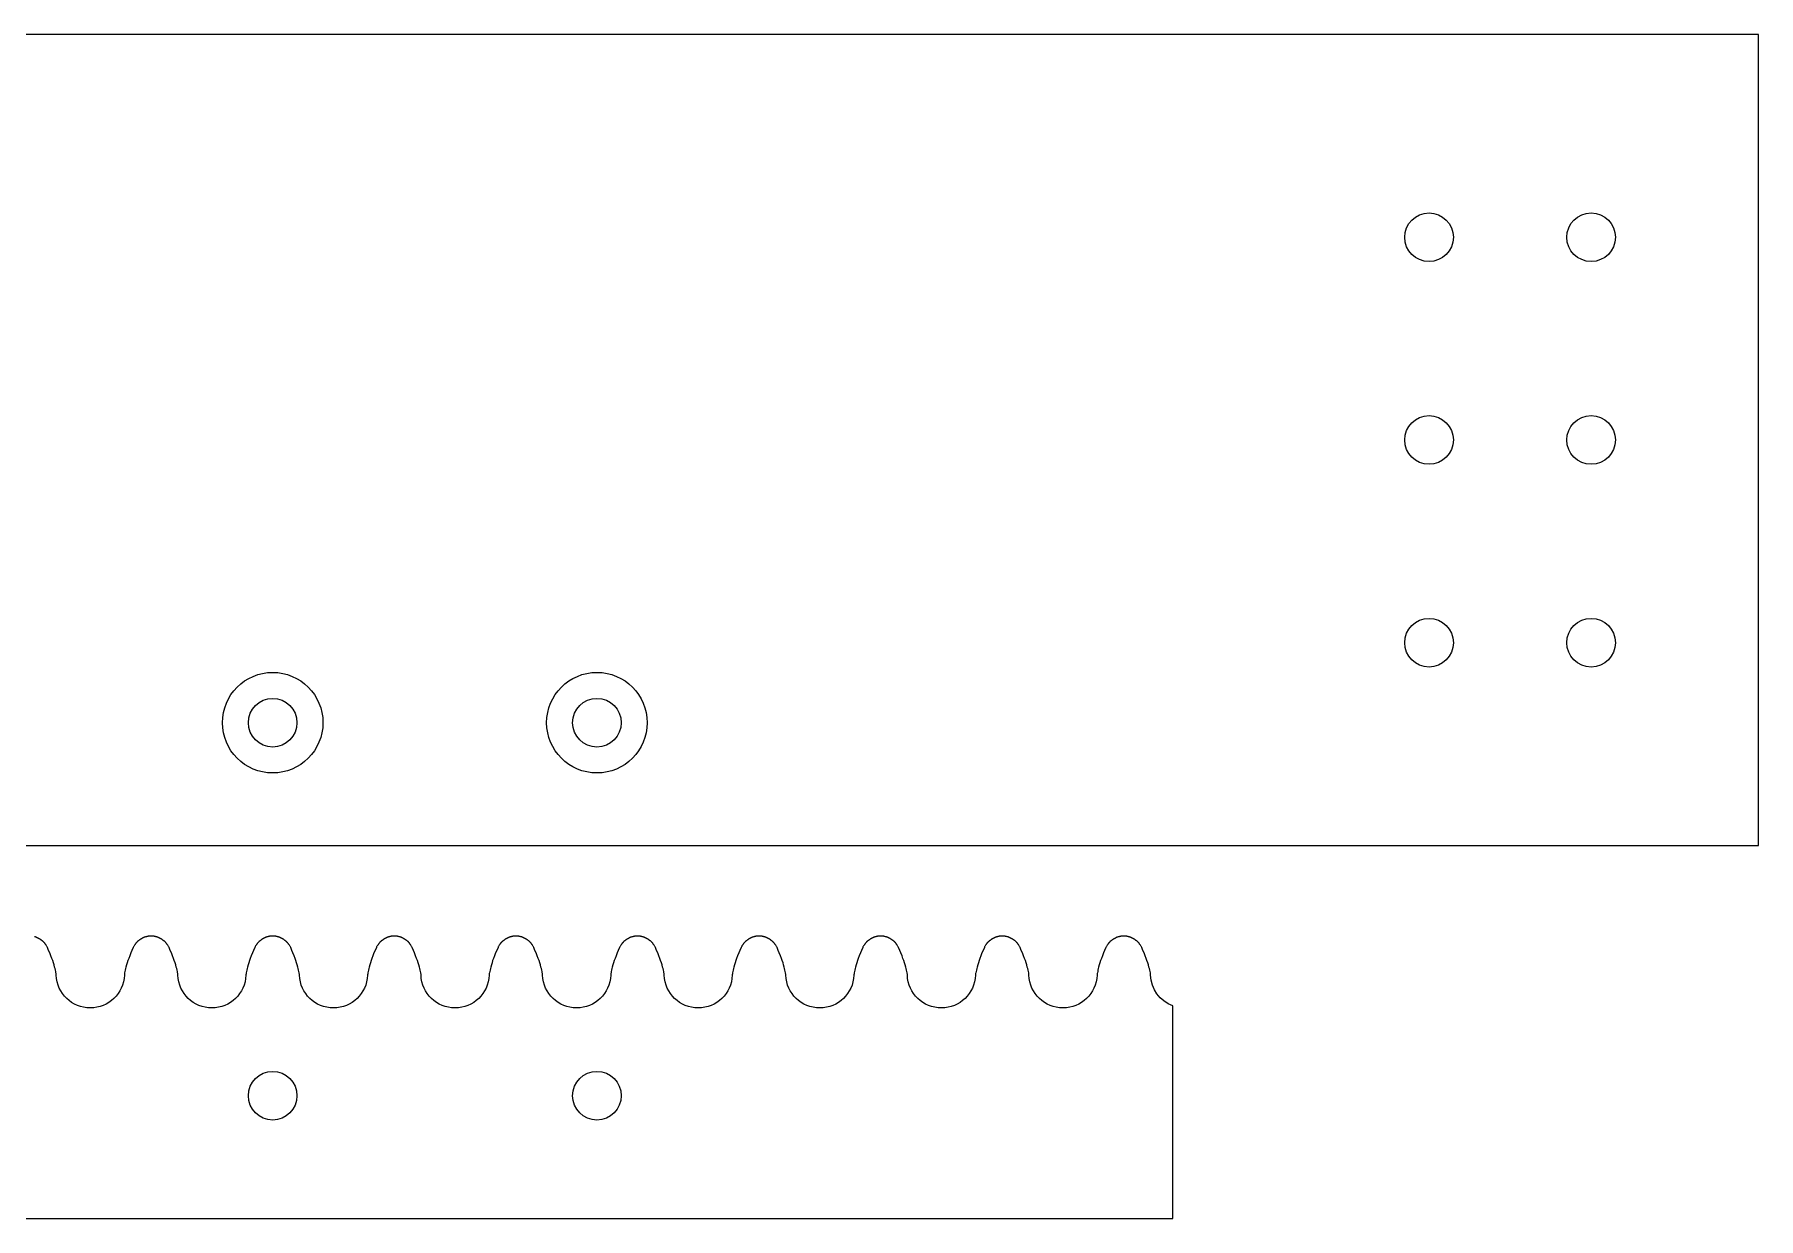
# Model space of a CAD drawing. Extents: x 0 to 903, y -444 to -259.
# Drawn here: x 797 to 903.3, y -332 to -259 of the extents above; entities that cross this region are included whole.
import ezdxf

# ---------------------------------------------------------------- set-up
doc = ezdxf.new("R2010")
doc.units = 0
doc.layers.add('FAB', color=7, linetype='CONTINUOUS')

msp = doc.modelspace()

# ---------------------------------------------------------------- linework, layer by layer
at = {"layer": 'FAB'}
msp.add_lwpolyline([(0, -309), (903.3, -309), (903.3, -259), (0, -259)], close=True, dxfattribs=at)
msp.add_lwpolyline([(36.13, -332), (867.17, -332), (867.17, -318.89, -0.302968), (865.8, -317), (865.8, -316.99), (865.8, -316.98), (865.8, -316.97), (865.8, -316.96), (865.8, -316.94), (865.79, -316.9), (865.79, -316.86), (865.77, -316.77), (865.75, -316.68), (865.73, -316.59), (865.7, -316.5), (865.67, -316.37), (865.63, -316.24), (865.58, -316.1), (865.53, -315.96), (865.47, -315.8), (865.4, -315.63), (865.33, -315.47), (865.26, -315.3), (865.24, -315.26), (865.22, -315.22), (865.2, -315.19), (865.18, -315.15), (865.17, -315.13), (865.16, -315.12), (865.14, -315.1), (865.13, -315.08), (865.12, -315.06), (865.1, -315.05), (865.09, -315.03), (865.08, -315.01), (865.06, -315), (865.05, -314.98), (865.03, -314.96), (865.02, -314.95), (865, -314.93), (864.99, -314.92), (864.97, -314.9), (864.95, -314.89), (864.94, -314.87), (864.92, -314.86), (864.9, -314.85), (864.88, -314.83), (864.87, -314.82), (864.85, -314.81), (864.83, -314.79), (864.81, -314.78), (864.79, -314.77), (864.77, -314.76), (864.75, -314.75), (864.73, -314.74), (864.71, -314.73), (864.69, -314.72), (864.67, -314.71), (864.65, -314.7), (864.63, -314.69), (864.61, -314.68), (864.59, -314.67), (864.57, -314.66), (864.55, -314.66), (864.53, -314.65), (864.51, -314.64), (864.49, -314.64), (864.47, -314.63), (864.45, -314.63), (864.42, -314.62), (864.4, -314.62), (864.38, -314.61), (864.36, -314.61), (864.34, -314.6), (864.32, -314.6), (864.28, -314.6), (864.24, -314.59), (864.19, -314.59), (864.15, -314.59), (864.11, -314.59), (864.07, -314.59), (864.03, -314.6), (863.99, -314.6), (863.96, -314.6), (863.94, -314.61), (863.92, -314.61), (863.9, -314.62), (863.88, -314.62), (863.86, -314.63), (863.84, -314.63), (863.82, -314.64), (863.8, -314.64), (863.77, -314.65), (863.75, -314.66), (863.73, -314.66), (863.71, -314.67), (863.69, -314.68), (863.67, -314.69), (863.65, -314.7), (863.63, -314.71), (863.61, -314.72), (863.59, -314.73), (863.57, -314.74), (863.55, -314.75), (863.53, -314.76), (863.51, -314.77), (863.5, -314.78), (863.48, -314.79), (863.46, -314.81), (863.44, -314.82), (863.42, -314.83), (863.4, -314.85), (863.39, -314.86), (863.37, -314.87), (863.35, -314.89), (863.34, -314.9), (863.32, -314.92), (863.3, -314.93), (863.29, -314.95), (863.27, -314.96), (863.26, -314.98), (863.24, -315), (863.23, -315.01), (863.21, -315.03), (863.2, -315.05), (863.19, -315.06), (863.17, -315.08), (863.16, -315.1), (863.15, -315.12), (863.14, -315.13), (863.13, -315.15), (863.1, -315.19), (863.08, -315.22), (863.06, -315.26), (863.05, -315.3), (862.97, -315.47), (862.9, -315.63), (862.83, -315.8), (862.77, -315.96), (862.72, -316.1), (862.68, -316.24), (862.64, -316.37), (862.6, -316.5), (862.58, -316.59), (862.56, -316.68), (862.54, -316.77), (862.52, -316.86), (862.51, -316.9), (862.51, -316.94), (862.5, -316.96), (862.5, -316.97), (862.5, -316.98), (862.5, -316.99), (862.5, -317, -0.961956), (858.3, -317), (858.3, -316.99), (858.3, -316.98), (858.3, -316.97), (858.3, -316.96), (858.3, -316.94), (858.29, -316.9), (858.29, -316.86), (858.27, -316.77), (858.25, -316.68), (858.23, -316.59), (858.2, -316.5), (858.17, -316.37), (858.13, -316.24), (858.08, -316.1), (858.03, -315.96), (857.97, -315.8), (857.9, -315.63), (857.83, -315.47), (857.76, -315.3), (857.74, -315.26), (857.72, -315.22), (857.7, -315.19), (857.68, -315.15), (857.67, -315.13), (857.66, -315.12), (857.64, -315.1), (857.63, -315.08), (857.62, -315.06), (857.6, -315.05), (857.59, -315.03), (857.58, -315.01), (857.56, -315), (857.55, -314.98), (857.53, -314.96), (857.52, -314.95), (857.5, -314.93), (857.49, -314.92), (857.47, -314.9), (857.45, -314.89), (857.44, -314.87), (857.42, -314.86), (857.4, -314.85), (857.38, -314.83), (857.37, -314.82), (857.35, -314.81), (857.33, -314.79), (857.31, -314.78), (857.29, -314.77), (857.27, -314.76), (857.25, -314.75), (857.23, -314.74), (857.21, -314.73), (857.19, -314.72), (857.17, -314.71), (857.15, -314.7), (857.13, -314.69), (857.11, -314.68), (857.09, -314.67), (857.07, -314.66), (857.05, -314.66), (857.03, -314.65), (857.01, -314.64), (856.99, -314.64), (856.97, -314.63), (856.95, -314.63), (856.92, -314.62), (856.9, -314.62), (856.88, -314.61), (856.86, -314.61), (856.84, -314.6), (856.82, -314.6), (856.78, -314.6), (856.74, -314.59), (856.69, -314.59), (856.65, -314.59), (856.61, -314.59), (856.57, -314.59), (856.53, -314.6), (856.49, -314.6), (856.46, -314.6), (856.44, -314.61), (856.42, -314.61), (856.4, -314.62), (856.38, -314.62), (856.36, -314.63), (856.34, -314.63), (856.32, -314.64), (856.3, -314.64), (856.27, -314.65), (856.25, -314.66), (856.23, -314.66), (856.21, -314.67), (856.19, -314.68), (856.17, -314.69), (856.15, -314.7), (856.13, -314.71), (856.11, -314.72), (856.09, -314.73), (856.07, -314.74), (856.05, -314.75), (856.03, -314.76), (856.01, -314.77), (856, -314.78), (855.98, -314.79), (855.96, -314.81), (855.94, -314.82), (855.92, -314.83), (855.9, -314.85), (855.89, -314.86), (855.87, -314.87), (855.85, -314.89), (855.84, -314.9), (855.82, -314.92), (855.8, -314.93), (855.79, -314.95), (855.77, -314.96), (855.76, -314.98), (855.74, -315), (855.73, -315.01), (855.71, -315.03), (855.7, -315.05), (855.69, -315.06), (855.67, -315.08), (855.66, -315.1), (855.65, -315.12), (855.64, -315.13), (855.63, -315.15), (855.6, -315.19), (855.58, -315.22), (855.56, -315.26), (855.55, -315.3), (855.47, -315.47), (855.4, -315.63), (855.33, -315.8), (855.27, -315.96), (855.22, -316.1), (855.18, -316.24), (855.14, -316.37), (855.1, -316.5), (855.08, -316.59), (855.06, -316.68), (855.04, -316.77), (855.02, -316.86), (855.01, -316.9), (855.01, -316.94), (855, -316.96), (855, -316.97), (855, -316.98), (855, -316.99), (855, -317, -0.961956), (850.8, -317), (850.8, -316.99), (850.8, -316.98), (850.8, -316.97), (850.8, -316.96), (850.8, -316.94), (850.79, -316.9), (850.79, -316.86), (850.77, -316.77), (850.75, -316.68), (850.73, -316.59), (850.7, -316.5), (850.67, -316.37), (850.63, -316.24), (850.58, -316.1), (850.53, -315.96), (850.47, -315.8), (850.4, -315.63), (850.33, -315.47), (850.26, -315.3), (850.24, -315.26), (850.22, -315.22), (850.2, -315.19), (850.18, -315.15), (850.17, -315.13), (850.16, -315.12), (850.14, -315.1), (850.13, -315.08), (850.12, -315.06), (850.1, -315.05), (850.09, -315.03), (850.08, -315.01), (850.06, -315), (850.05, -314.98), (850.03, -314.96), (850.02, -314.95), (850, -314.93), (849.99, -314.92), (849.97, -314.9), (849.95, -314.89), (849.94, -314.87), (849.92, -314.86), (849.9, -314.85), (849.88, -314.83), (849.87, -314.82), (849.85, -314.81), (849.83, -314.79), (849.81, -314.78), (849.79, -314.77), (849.77, -314.76), (849.75, -314.75), (849.73, -314.74), (849.71, -314.73), (849.69, -314.72), (849.67, -314.71), (849.65, -314.7), (849.63, -314.69), (849.61, -314.68), (849.59, -314.67), (849.57, -314.66), (849.55, -314.66), (849.53, -314.65), (849.51, -314.64), (849.49, -314.64), (849.47, -314.63), (849.45, -314.63), (849.42, -314.62), (849.4, -314.62), (849.38, -314.61), (849.36, -314.61), (849.34, -314.6), (849.32, -314.6), (849.28, -314.6), (849.24, -314.59), (849.19, -314.59), (849.15, -314.59), (849.11, -314.59), (849.07, -314.59), (849.03, -314.6), (848.99, -314.6), (848.96, -314.6), (848.94, -314.61), (848.92, -314.61), (848.9, -314.62), (848.88, -314.62), (848.86, -314.63), (848.84, -314.63), (848.82, -314.64), (848.8, -314.64), (848.77, -314.65), (848.75, -314.66), (848.73, -314.66), (848.71, -314.67), (848.69, -314.68), (848.67, -314.69), (848.65, -314.7), (848.63, -314.71), (848.61, -314.72), (848.59, -314.73), (848.57, -314.74), (848.55, -314.75), (848.53, -314.76), (848.51, -314.77), (848.5, -314.78), (848.48, -314.79), (848.46, -314.81), (848.44, -314.82), (848.42, -314.83), (848.4, -314.85), (848.39, -314.86), (848.37, -314.87), (848.35, -314.89), (848.34, -314.9), (848.32, -314.92), (848.3, -314.93), (848.29, -314.95), (848.27, -314.96), (848.26, -314.98), (848.24, -315), (848.23, -315.01), (848.21, -315.03), (848.2, -315.05), (848.19, -315.06), (848.17, -315.08), (848.16, -315.1), (848.15, -315.12), (848.14, -315.13), (848.13, -315.15), (848.1, -315.19), (848.08, -315.22), (848.06, -315.26), (848.05, -315.3), (847.97, -315.47), (847.9, -315.63), (847.83, -315.8), (847.77, -315.96), (847.72, -316.1), (847.68, -316.24), (847.64, -316.37), (847.6, -316.5), (847.58, -316.59), (847.56, -316.68), (847.54, -316.77), (847.52, -316.86), (847.51, -316.9), (847.51, -316.94), (847.5, -316.96), (847.5, -316.97), (847.5, -316.98), (847.5, -316.99), (847.5, -317, -0.961956), (843.3, -317), (843.3, -316.99), (843.3, -316.98), (843.3, -316.97), (843.3, -316.96), (843.3, -316.94), (843.29, -316.9), (843.29, -316.86), (843.27, -316.77), (843.25, -316.68), (843.23, -316.59), (843.2, -316.5), (843.17, -316.37), (843.13, -316.24), (843.08, -316.1), (843.03, -315.96), (842.97, -315.8), (842.9, -315.63), (842.83, -315.47), (842.76, -315.3), (842.74, -315.26), (842.72, -315.22), (842.7, -315.19), (842.68, -315.15), (842.67, -315.13), (842.66, -315.12), (842.64, -315.1), (842.63, -315.08), (842.62, -315.06), (842.6, -315.05), (842.59, -315.03), (842.58, -315.01), (842.56, -315), (842.55, -314.98), (842.53, -314.96), (842.52, -314.95), (842.5, -314.93), (842.49, -314.92), (842.47, -314.9), (842.45, -314.89), (842.44, -314.87), (842.42, -314.86), (842.4, -314.85), (842.38, -314.83), (842.37, -314.82), (842.35, -314.81), (842.33, -314.79), (842.31, -314.78), (842.29, -314.77), (842.27, -314.76), (842.25, -314.75), (842.23, -314.74), (842.21, -314.73), (842.19, -314.72), (842.17, -314.71), (842.15, -314.7), (842.13, -314.69), (842.11, -314.68), (842.09, -314.67), (842.07, -314.66), (842.05, -314.66), (842.03, -314.65), (842.01, -314.64), (841.99, -314.64), (841.97, -314.63), (841.95, -314.63), (841.92, -314.62), (841.9, -314.62), (841.88, -314.61), (841.86, -314.61), (841.84, -314.6), (841.82, -314.6), (841.78, -314.6), (841.74, -314.59), (841.69, -314.59), (841.65, -314.59), (841.61, -314.59), (841.57, -314.59), (841.53, -314.6), (841.49, -314.6), (841.46, -314.6), (841.44, -314.61), (841.42, -314.61), (841.4, -314.62), (841.38, -314.62), (841.36, -314.63), (841.34, -314.63), (841.32, -314.64), (841.3, -314.64), (841.27, -314.65), (841.25, -314.66), (841.23, -314.66), (841.21, -314.67), (841.19, -314.68), (841.17, -314.69), (841.15, -314.7), (841.13, -314.71), (841.11, -314.72), (841.09, -314.73), (841.07, -314.74), (841.05, -314.75), (841.03, -314.76), (841.01, -314.77), (841, -314.78), (840.98, -314.79), (840.96, -314.81), (840.94, -314.82), (840.92, -314.83), (840.9, -314.85), (840.89, -314.86), (840.87, -314.87), (840.85, -314.89), (840.84, -314.9), (840.82, -314.92), (840.8, -314.93), (840.79, -314.95), (840.77, -314.96), (840.76, -314.98), (840.74, -315), (840.73, -315.01), (840.71, -315.03), (840.7, -315.05), (840.69, -315.06), (840.67, -315.08), (840.66, -315.1), (840.65, -315.12), (840.64, -315.13), (840.63, -315.15), (840.6, -315.19), (840.58, -315.22), (840.56, -315.26), (840.55, -315.3), (840.47, -315.47), (840.4, -315.63), (840.33, -315.8), (840.27, -315.96), (840.22, -316.1), (840.18, -316.24), (840.14, -316.37), (840.1, -316.5), (840.08, -316.59), (840.06, -316.68), (840.04, -316.77), (840.02, -316.86), (840.01, -316.9), (840.01, -316.94), (840, -316.96), (840, -316.97), (840, -316.98), (840, -316.99), (840, -317, -0.961956), (835.8, -317), (835.8, -316.99), (835.8, -316.98), (835.8, -316.97), (835.8, -316.96), (835.8, -316.94), (835.79, -316.9), (835.78, -316.86), (835.77, -316.77), (835.75, -316.68), (835.73, -316.59), (835.7, -316.5), (835.67, -316.37), (835.63, -316.24), (835.58, -316.1), (835.53, -315.96), (835.47, -315.8), (835.4, -315.63), (835.33, -315.47), (835.26, -315.3), (835.24, -315.26), (835.22, -315.22), (835.2, -315.19), (835.18, -315.15), (835.17, -315.13), (835.16, -315.12), (835.14, -315.1), (835.13, -315.08), (835.12, -315.06), (835.1, -315.05), (835.09, -315.03), (835.08, -315.01), (835.06, -315), (835.05, -314.98), (835.03, -314.96), (835.02, -314.95), (835, -314.93), (834.99, -314.92), (834.97, -314.9), (834.95, -314.89), (834.94, -314.87), (834.92, -314.86), (834.9, -314.85), (834.88, -314.83), (834.87, -314.82), (834.85, -314.81), (834.83, -314.79), (834.81, -314.78), (834.79, -314.77), (834.77, -314.76), (834.75, -314.75), (834.73, -314.74), (834.71, -314.73), (834.69, -314.72), (834.67, -314.71), (834.65, -314.7), (834.63, -314.69), (834.61, -314.68), (834.59, -314.67), (834.57, -314.66), (834.55, -314.66), (834.53, -314.65), (834.51, -314.64), (834.49, -314.64), (834.47, -314.63), (834.45, -314.63), (834.42, -314.62), (834.4, -314.62), (834.38, -314.61), (834.36, -314.61), (834.34, -314.6), (834.32, -314.6), (834.28, -314.6), (834.24, -314.59), (834.19, -314.59), (834.15, -314.59), (834.11, -314.59), (834.07, -314.59), (834.03, -314.6), (833.99, -314.6), (833.96, -314.6), (833.94, -314.61), (833.92, -314.61), (833.9, -314.62), (833.88, -314.62), (833.86, -314.63), (833.84, -314.63), (833.82, -314.64), (833.8, -314.64), (833.77, -314.65), (833.75, -314.66), (833.73, -314.66), (833.71, -314.67), (833.69, -314.68), (833.67, -314.69), (833.65, -314.7), (833.63, -314.71), (833.61, -314.72), (833.59, -314.73), (833.57, -314.74), (833.55, -314.75), (833.53, -314.76), (833.51, -314.77), (833.5, -314.78), (833.48, -314.79), (833.46, -314.81), (833.44, -314.82), (833.42, -314.83), (833.4, -314.85), (833.39, -314.86), (833.37, -314.87), (833.35, -314.89), (833.34, -314.9), (833.32, -314.92), (833.3, -314.93), (833.29, -314.95), (833.27, -314.96), (833.26, -314.98), (833.24, -315), (833.23, -315.01), (833.21, -315.03), (833.2, -315.05), (833.19, -315.06), (833.17, -315.08), (833.16, -315.1), (833.15, -315.12), (833.14, -315.13), (833.13, -315.15), (833.1, -315.19), (833.08, -315.22), (833.06, -315.26), (833.05, -315.3), (832.97, -315.47), (832.9, -315.63), (832.83, -315.8), (832.77, -315.96), (832.72, -316.1), (832.68, -316.24), (832.64, -316.37), (832.6, -316.5), (832.58, -316.59), (832.56, -316.68), (832.54, -316.77), (832.52, -316.86), (832.51, -316.9), (832.51, -316.94), (832.5, -316.96), (832.5, -316.97), (832.5, -316.98), (832.5, -316.99), (832.5, -317, -0.961956), (828.3, -317), (828.3, -316.99), (828.3, -316.98), (828.3, -316.97), (828.3, -316.96), (828.3, -316.94), (828.29, -316.9), (828.28, -316.86), (828.27, -316.77), (828.25, -316.68), (828.23, -316.59), (828.2, -316.5), (828.17, -316.37), (828.13, -316.24), (828.08, -316.1), (828.03, -315.96), (827.97, -315.8), (827.9, -315.63), (827.83, -315.47), (827.76, -315.3), (827.74, -315.26), (827.72, -315.22), (827.7, -315.19), (827.68, -315.15), (827.67, -315.13), (827.66, -315.12), (827.64, -315.1), (827.63, -315.08), (827.62, -315.06), (827.6, -315.05), (827.59, -315.03), (827.58, -315.01), (827.56, -315), (827.55, -314.98), (827.53, -314.96), (827.52, -314.95), (827.5, -314.93), (827.49, -314.92), (827.47, -314.9), (827.45, -314.89), (827.44, -314.87), (827.42, -314.86), (827.4, -314.85), (827.38, -314.83), (827.37, -314.82), (827.35, -314.81), (827.33, -314.79), (827.31, -314.78), (827.29, -314.77), (827.27, -314.76), (827.25, -314.75), (827.23, -314.74), (827.21, -314.73), (827.19, -314.72), (827.17, -314.71), (827.15, -314.7), (827.13, -314.69), (827.11, -314.68), (827.09, -314.67), (827.07, -314.66), (827.05, -314.66), (827.03, -314.65), (827.01, -314.64), (826.99, -314.64), (826.97, -314.63), (826.95, -314.63), (826.92, -314.62), (826.9, -314.62), (826.88, -314.61), (826.86, -314.61), (826.84, -314.6), (826.82, -314.6), (826.78, -314.6), (826.74, -314.59), (826.69, -314.59), (826.65, -314.59), (826.61, -314.59), (826.57, -314.59), (826.53, -314.6), (826.49, -314.6), (826.46, -314.6), (826.44, -314.61), (826.42, -314.61), (826.4, -314.62), (826.38, -314.62), (826.36, -314.63), (826.34, -314.63), (826.32, -314.64), (826.3, -314.64), (826.27, -314.65), (826.25, -314.66), (826.23, -314.66), (826.21, -314.67), (826.19, -314.68), (826.17, -314.69), (826.15, -314.7), (826.13, -314.71), (826.11, -314.72), (826.09, -314.73), (826.07, -314.74), (826.05, -314.75), (826.03, -314.76), (826.01, -314.77), (825.99, -314.78), (825.98, -314.79), (825.96, -314.81), (825.94, -314.82), (825.92, -314.83), (825.9, -314.85), (825.89, -314.86), (825.87, -314.87), (825.85, -314.89), (825.84, -314.9), (825.82, -314.92), (825.8, -314.93), (825.79, -314.95), (825.77, -314.96), (825.76, -314.98), (825.74, -315), (825.73, -315.01), (825.71, -315.03), (825.7, -315.05), (825.69, -315.06), (825.67, -315.08), (825.66, -315.1), (825.65, -315.12), (825.64, -315.13), (825.63, -315.15), (825.6, -315.19), (825.58, -315.22), (825.56, -315.26), (825.55, -315.3), (825.47, -315.47), (825.4, -315.63), (825.33, -315.8), (825.27, -315.96), (825.22, -316.1), (825.18, -316.24), (825.14, -316.37), (825.1, -316.5), (825.08, -316.59), (825.06, -316.68), (825.04, -316.77), (825.02, -316.86), (825.01, -316.9), (825.01, -316.94), (825, -316.96), (825, -316.97), (825, -316.98), (825, -316.99), (825, -317, -0.961956), (820.8, -317), (820.8, -316.99), (820.8, -316.98), (820.8, -316.97), (820.8, -316.96), (820.8, -316.94), (820.79, -316.9), (820.78, -316.86), (820.77, -316.77), (820.75, -316.68), (820.73, -316.59), (820.7, -316.5), (820.67, -316.37), (820.63, -316.24), (820.58, -316.1), (820.53, -315.96), (820.47, -315.8), (820.4, -315.63), (820.33, -315.47), (820.26, -315.3), (820.24, -315.26), (820.22, -315.22), (820.2, -315.19), (820.18, -315.15), (820.17, -315.13), (820.16, -315.12), (820.14, -315.1), (820.13, -315.08), (820.12, -315.06), (820.1, -315.05), (820.09, -315.03), (820.08, -315.01), (820.06, -315), (820.05, -314.98), (820.03, -314.96), (820.02, -314.95), (820, -314.93), (819.98, -314.92), (819.97, -314.9), (819.95, -314.89), (819.94, -314.87), (819.92, -314.86), (819.9, -314.85), (819.88, -314.83), (819.87, -314.82), (819.85, -314.81), (819.83, -314.79), (819.81, -314.78), (819.79, -314.77), (819.77, -314.76), (819.75, -314.75), (819.73, -314.74), (819.71, -314.73), (819.69, -314.72), (819.67, -314.71), (819.65, -314.7), (819.63, -314.69), (819.61, -314.68), (819.59, -314.67), (819.57, -314.66), (819.55, -314.66), (819.53, -314.65), (819.51, -314.64), (819.49, -314.64), (819.47, -314.63), (819.45, -314.63), (819.42, -314.62), (819.4, -314.62), (819.38, -314.61), (819.36, -314.61), (819.34, -314.6), (819.32, -314.6), (819.28, -314.6), (819.24, -314.59), (819.19, -314.59), (819.15, -314.59), (819.11, -314.59), (819.07, -314.59), (819.03, -314.6), (818.99, -314.6), (818.96, -314.6), (818.94, -314.61), (818.92, -314.61), (818.9, -314.62), (818.88, -314.62), (818.86, -314.63), (818.84, -314.63), (818.82, -314.64), (818.8, -314.64), (818.77, -314.65), (818.75, -314.66), (818.73, -314.66), (818.71, -314.67), (818.69, -314.68), (818.67, -314.69), (818.65, -314.7), (818.63, -314.71), (818.61, -314.72), (818.59, -314.73), (818.57, -314.74), (818.55, -314.75), (818.53, -314.76), (818.51, -314.77), (818.49, -314.78), (818.48, -314.79), (818.46, -314.81), (818.44, -314.82), (818.42, -314.83), (818.4, -314.85), (818.39, -314.86), (818.37, -314.87), (818.35, -314.89), (818.34, -314.9), (818.32, -314.92), (818.3, -314.93), (818.29, -314.95), (818.27, -314.96), (818.26, -314.98), (818.24, -315), (818.23, -315.01), (818.21, -315.03), (818.2, -315.05), (818.19, -315.06), (818.17, -315.08), (818.16, -315.1), (818.15, -315.12), (818.14, -315.13), (818.13, -315.15), (818.1, -315.19), (818.08, -315.22), (818.06, -315.26), (818.05, -315.3), (817.97, -315.47), (817.9, -315.63), (817.83, -315.8), (817.77, -315.96), (817.72, -316.1), (817.68, -316.24), (817.64, -316.37), (817.6, -316.5), (817.58, -316.59), (817.56, -316.68), (817.54, -316.77), (817.52, -316.86), (817.51, -316.9), (817.51, -316.94), (817.5, -316.96), (817.5, -316.97), (817.5, -316.98), (817.5, -316.99), (817.5, -317, -0.961956), (813.3, -317), (813.3, -316.99), (813.3, -316.98), (813.3, -316.97), (813.3, -316.96), (813.3, -316.94), (813.29, -316.9), (813.28, -316.86), (813.27, -316.77), (813.25, -316.68), (813.23, -316.59), (813.2, -316.5), (813.17, -316.37), (813.13, -316.24), (813.08, -316.1), (813.03, -315.96), (812.97, -315.8), (812.9, -315.63), (812.83, -315.47), (812.76, -315.3), (812.74, -315.26), (812.72, -315.22), (812.7, -315.19), (812.68, -315.15), (812.67, -315.13), (812.66, -315.12), (812.64, -315.1), (812.63, -315.08), (812.62, -315.06), (812.6, -315.05), (812.59, -315.03), (812.58, -315.01), (812.56, -315), (812.55, -314.98), (812.53, -314.96), (812.52, -314.95), (812.5, -314.93), (812.48, -314.92), (812.47, -314.9), (812.45, -314.89), (812.44, -314.87), (812.42, -314.86), (812.4, -314.85), (812.38, -314.83), (812.36, -314.82), (812.35, -314.81), (812.33, -314.79), (812.31, -314.78), (812.29, -314.77), (812.27, -314.76), (812.25, -314.75), (812.23, -314.74), (812.21, -314.73), (812.19, -314.72), (812.17, -314.71), (812.15, -314.7), (812.13, -314.69), (812.11, -314.68), (812.09, -314.67), (812.07, -314.66), (812.05, -314.66), (812.03, -314.65), (812.01, -314.64), (811.99, -314.64), (811.97, -314.63), (811.95, -314.63), (811.92, -314.62), (811.9, -314.62), (811.88, -314.61), (811.86, -314.61), (811.84, -314.6), (811.82, -314.6), (811.78, -314.6), (811.74, -314.59), (811.69, -314.59), (811.65, -314.59), (811.61, -314.59), (811.57, -314.59), (811.53, -314.6), (811.49, -314.6), (811.46, -314.6), (811.44, -314.61), (811.42, -314.61), (811.4, -314.62), (811.38, -314.62), (811.36, -314.63), (811.34, -314.63), (811.32, -314.64), (811.3, -314.64), (811.27, -314.65), (811.25, -314.66), (811.23, -314.66), (811.21, -314.67), (811.19, -314.68), (811.17, -314.69), (811.15, -314.7), (811.13, -314.71), (811.11, -314.72), (811.09, -314.73), (811.07, -314.74), (811.05, -314.75), (811.03, -314.76), (811.01, -314.77), (810.99, -314.78), (810.98, -314.79), (810.96, -314.81), (810.94, -314.82), (810.92, -314.83), (810.9, -314.85), (810.89, -314.86), (810.87, -314.87), (810.85, -314.89), (810.84, -314.9), (810.82, -314.92), (810.8, -314.93), (810.79, -314.95), (810.77, -314.96), (810.76, -314.98), (810.74, -315), (810.73, -315.01), (810.71, -315.03), (810.7, -315.05), (810.69, -315.06), (810.67, -315.08), (810.66, -315.1), (810.65, -315.12), (810.64, -315.13), (810.63, -315.15), (810.6, -315.19), (810.58, -315.22), (810.56, -315.26), (810.55, -315.3), (810.47, -315.47), (810.4, -315.63), (810.33, -315.8), (810.27, -315.96), (810.22, -316.1), (810.18, -316.24), (810.14, -316.37), (810.1, -316.5), (810.08, -316.59), (810.06, -316.68), (810.04, -316.77), (810.02, -316.86), (810.01, -316.9), (810.01, -316.94), (810, -316.96), (810, -316.97), (810, -316.98), (810, -316.99), (810, -317, -0.961956), (805.8, -317), (805.8, -316.99), (805.8, -316.98), (805.8, -316.97), (805.8, -316.96), (805.8, -316.94), (805.79, -316.9), (805.78, -316.86), (805.77, -316.77), (805.75, -316.68), (805.73, -316.59), (805.7, -316.5), (805.67, -316.37), (805.63, -316.24), (805.58, -316.1), (805.53, -315.96), (805.47, -315.8), (805.4, -315.63), (805.33, -315.47), (805.26, -315.3), (805.24, -315.26), (805.22, -315.22), (805.2, -315.19), (805.18, -315.15), (805.17, -315.13), (805.16, -315.12), (805.14, -315.1), (805.13, -315.08), (805.12, -315.06), (805.1, -315.05), (805.09, -315.03), (805.08, -315.01), (805.06, -315), (805.05, -314.98), (805.03, -314.96), (805.02, -314.95), (805, -314.93), (804.98, -314.92), (804.97, -314.9), (804.95, -314.89), (804.94, -314.87), (804.92, -314.86), (804.9, -314.85), (804.88, -314.83), (804.86, -314.82), (804.85, -314.81), (804.83, -314.79), (804.81, -314.78), (804.79, -314.77), (804.77, -314.76), (804.75, -314.75), (804.73, -314.74), (804.71, -314.73), (804.69, -314.72), (804.67, -314.71), (804.65, -314.7), (804.63, -314.69), (804.61, -314.68), (804.59, -314.67), (804.57, -314.66), (804.55, -314.66), (804.53, -314.65), (804.51, -314.64), (804.49, -314.64), (804.47, -314.63), (804.45, -314.63), (804.42, -314.62), (804.4, -314.62), (804.38, -314.61), (804.36, -314.61), (804.34, -314.6), (804.32, -314.6), (804.28, -314.6), (804.24, -314.59), (804.19, -314.59), (804.15, -314.59), (804.11, -314.59), (804.07, -314.59), (804.03, -314.6), (803.99, -314.6), (803.96, -314.6), (803.94, -314.61), (803.92, -314.61), (803.9, -314.62), (803.88, -314.62), (803.86, -314.63), (803.84, -314.63), (803.82, -314.64), (803.8, -314.64), (803.77, -314.65), (803.75, -314.66), (803.73, -314.66), (803.71, -314.67), (803.69, -314.68), (803.67, -314.69), (803.65, -314.7), (803.63, -314.71), (803.61, -314.72), (803.59, -314.73), (803.57, -314.74), (803.55, -314.75), (803.53, -314.76), (803.51, -314.77), (803.49, -314.78), (803.48, -314.79), (803.46, -314.81), (803.44, -314.82), (803.42, -314.83), (803.4, -314.85), (803.39, -314.86), (803.37, -314.87), (803.35, -314.89), (803.34, -314.9), (803.32, -314.92), (803.3, -314.93), (803.29, -314.95), (803.27, -314.96), (803.26, -314.98), (803.24, -315), (803.23, -315.01), (803.21, -315.03), (803.2, -315.05), (803.19, -315.06), (803.17, -315.08), (803.16, -315.1), (803.15, -315.12), (803.14, -315.13), (803.13, -315.15), (803.1, -315.19), (803.08, -315.22), (803.06, -315.26), (803.05, -315.3), (802.97, -315.47), (802.9, -315.63), (802.83, -315.8), (802.77, -315.96), (802.72, -316.1), (802.68, -316.24), (802.64, -316.37), (802.6, -316.5), (802.58, -316.59), (802.56, -316.68), (802.54, -316.77), (802.52, -316.86), (802.51, -316.9), (802.51, -316.94), (802.5, -316.96), (802.5, -316.97), (802.5, -316.98), (802.5, -316.99), (802.5, -317, -0.961956), (798.3, -317), (798.3, -316.99), (798.3, -316.98), (798.3, -316.97), (798.3, -316.96), (798.3, -316.94), (798.29, -316.9), (798.28, -316.86), (798.27, -316.77), (798.25, -316.68), (798.23, -316.59), (798.2, -316.5), (798.17, -316.37), (798.13, -316.24), (798.08, -316.1), (798.03, -315.96), (797.97, -315.8), (797.9, -315.63), (797.83, -315.47), (797.76, -315.3), (797.74, -315.26), (797.72, -315.22), (797.7, -315.19), (797.68, -315.15), (797.67, -315.13), (797.66, -315.12), (797.64, -315.1), (797.63, -315.08), (797.62, -315.06), (797.6, -315.05), (797.59, -315.03), (797.58, -315.01), (797.56, -315), (797.55, -314.98), (797.53, -314.96), (797.52, -314.95), (797.5, -314.93), (797.48, -314.92), (797.47, -314.9), (797.45, -314.89), (797.44, -314.87), (797.42, -314.86), (797.4, -314.85), (797.38, -314.83), (797.36, -314.82), (797.35, -314.81), (797.33, -314.79), (797.31, -314.78), (797.29, -314.77), (797.27, -314.76), (797.25, -314.75), (797.23, -314.74), (797.21, -314.73), (797.19, -314.72), (797.17, -314.71), (797.15, -314.7), (797.13, -314.69), (797.11, -314.68), (797.09, -314.67), (797.07, -314.66), (797.05, -314.66), (797.03, -314.65), (797.01, -314.64), (796.99, -314.64), (796.97, -314.63), (796.95, -314.63)], format="xyb", dxfattribs=at)
for centre, radius in [((882.98, -271.5), 1.5), ((892.98, -271.5), 1.5), ((882.98, -284), 1.5), ((892.98, -284), 1.5), ((882.98, -296.5), 1.5), ((892.98, -296.5), 1.5), ((811.65, -301.43), 3.1), ((831.65, -301.43), 3.1), ((811.65, -301.43), 1.5), ((831.65, -301.43), 1.5), ((811.65, -324.43), 1.5), ((831.65, -324.43), 1.5)]:
    msp.add_circle(centre, radius, dxfattribs=at)

doc.saveas('drawing.dxf')
